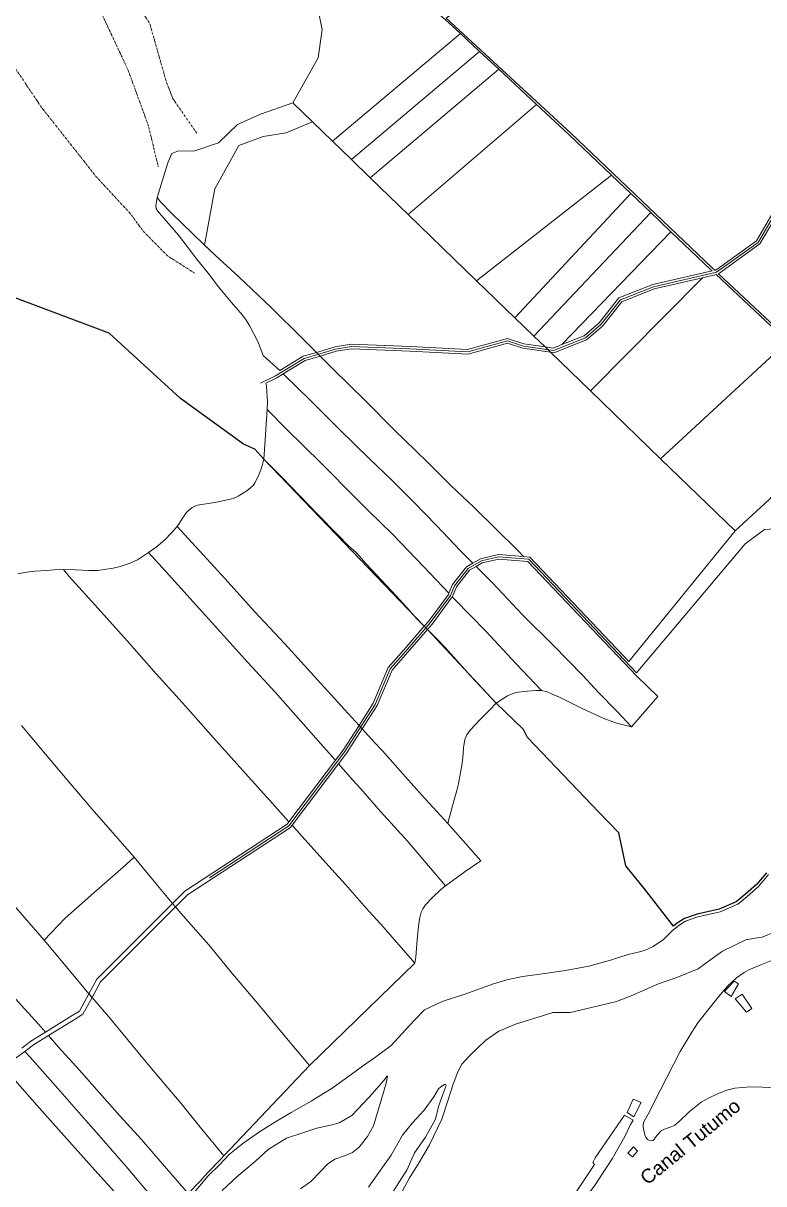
# Model space of a CAD drawing. Header units: millimetres. Extents: x 323319 to 328682, y 8609797 to 8615705.
# Drawn here: x 326061 to 326554, y 8611040 to 8611811 of the extents above; entities that cross this region are included whole.
import ezdxf

# ---------------------------------------------------------------- set-up
doc = ezdxf.new("R2010")
doc.units = ezdxf.units.MM
doc.linetypes.add('ACAD_ISO14W100', pattern=[24, 12, -3, 0, -3, 0, -3, 0, -3])
for name, color, linetype, lineweight in [('BASE CART_PARCELAS_p030B', 252, 'Continuous', 5), ('BASE CART_RIO-p030B', 8, 'Continuous', 5), ('BASE CART_Toponimia Hidrografica', 7, 'Continuous', 5), ('quebradas', 253, 'Continuous', 0), ('Rio', 251, 'Continuous', 13)]:
    doc.layers.add(name, color=color, linetype=linetype, lineweight=lineweight)
doc.layers.add('TIT-INS', color=9, linetype='Continuous')
doc.styles.get("Standard").update_dxf_attribs({"font": 'arial.ttf'})

msp = doc.modelspace()

# ---------------------------------------------------------------- linework, layer by layer
at = {"layer": 'BASE CART_PARCELAS_p030B'}
for points in [[(326646.48, 8611743.54), (326621.38, 8611717.98), (326586.06, 8611709.93), (326569.11, 8611701.25), (326548.91, 8611666.78), (326521.82, 8611647.34), (326521.15, 8611647.18), (326519.45, 8611648.77), (326425.35, 8611738.37), (326342.62, 8611814.68), (326469.93, 8611908.33), (326472.82, 8611910.49), (326490.13, 8611894.46), (326491.16, 8611893.48), (326509.32, 8611876.26), (326527.45, 8611859.06), (326546.23, 8611841.24), (326564.24, 8611824.16), (326592.05, 8611797.77), (326609.41, 8611780.48), (326631.96, 8611758.01)], [(326352.04, 8611804.55), (326266.88, 8611732.94), (326253.58, 8611745.8), (326240.54, 8611758.4), (326257.33, 8611788.42), (326259.99, 8611807.33), (326258.28, 8611815.91), (326261, 8611821.44), (326270.35, 8611837.22), (326270.03, 8611853.13), (326267.54, 8611862.33), (326266.14, 8611876.67), (326266.44, 8611879.93), (326341.96, 8611813.93)], [(326364.8, 8611792.67), (326279.45, 8611720.79), (326266.88, 8611732.94), (326352.04, 8611804.55)], [(326377.56, 8611780.79), (326292.01, 8611708.64), (326279.45, 8611720.79), (326364.8, 8611792.67)], [(326402.7, 8611757.39), (326317.14, 8611684.35), (326292.01, 8611708.64), (326377.56, 8611780.79)], [(326256.22, 8611592.59), (326247.02, 8611601.87), (326226.42, 8611622.32), (326204.52, 8611642.77), (326188.97, 8611657.27), (326181.77, 8611663.8), (326181.05, 8611664.45), (326159.9, 8611685.1), (326152.55, 8611692.76), (326150.22, 8611695.6), (326157.37, 8611718.68), (326160.14, 8611724.79), (326164.39, 8611726.64), (326174.75, 8611726.45), (326191.02, 8611731.82), (326203.78, 8611744.03), (326218.94, 8611750.87), (326240.54, 8611758.4), (326253.58, 8611745.8), (326266.88, 8611732.94), (326279.45, 8611720.79), (326292.01, 8611708.64), (326317.14, 8611684.35), (326362.76, 8611640.26), (326388.24, 8611615.63), (326400.8, 8611603.48), (326408.32, 8611596.22), (326408.31, 8611596.21), (326412, 8611592.65), (326438.52, 8611567.03), (326485.14, 8611521.96), (326534.77, 8611473.98), (326464.02, 8611387.22), (326398.12, 8611456.6), (326393.89, 8611456.94), (326390.27, 8611460.86), (326360.9, 8611489.74), (326345.89, 8611503.89), (326330.28, 8611519.48), (326314.83, 8611534.45), (326308.48, 8611540.6), (326288.36, 8611560.77), (326267.55, 8611581.15), (326258.61, 8611590.17)], [(326256.22, 8611592.59), (326247.02, 8611601.87), (326226.42, 8611622.32), (326204.52, 8611642.77), (326188.97, 8611657.27), (326181.77, 8611663.8), (326181.05, 8611664.45), (326159.9, 8611685.1), (326152.55, 8611692.76), (326150.22, 8611695.6), (326157.37, 8611718.68), (326160.14, 8611724.79), (326164.39, 8611726.64), (326174.75, 8611726.45), (326191.02, 8611731.82), (326203.78, 8611744.03), (326218.94, 8611750.87), (326240.54, 8611758.4), (326253.58, 8611745.8), (326266.88, 8611732.94), (326279.45, 8611720.79), (326292.01, 8611708.64), (326317.14, 8611684.35), (326362.76, 8611640.26), (326388.24, 8611615.63), (326400.8, 8611603.48), (326408.32, 8611596.22), (326408.31, 8611596.21), (326412, 8611592.65), (326438.52, 8611567.03), (326485.14, 8611521.96), (326534.77, 8611473.98), (326464.02, 8611387.22), (326398.12, 8611456.6), (326393.89, 8611456.94), (326390.27, 8611460.86), (326360.9, 8611489.74), (326345.89, 8611503.89), (326330.28, 8611519.48), (326314.83, 8611534.45), (326308.48, 8611540.6), (326288.36, 8611560.77), (326267.55, 8611581.15), (326258.61, 8611590.17)], [(326253.58, 8611745.8), (326236.2, 8611738.52), (326220.73, 8611736.07), (326204.66, 8611730.04), (326188.6, 8611701.4), (326181.77, 8611663.8), (326181.05, 8611664.45), (326159.9, 8611685.1), (326152.55, 8611692.76), (326150.22, 8611695.6), (326157.37, 8611718.68), (326160.14, 8611724.79), (326164.39, 8611726.64), (326174.75, 8611726.45), (326191.02, 8611731.82), (326203.78, 8611744.03), (326218.94, 8611750.87), (326240.54, 8611758.4)], [(326452.58, 8611710.36), (326362.76, 8611640.26), (326317.14, 8611684.35), (326402.7, 8611757.39), (326424.32, 8611737.27)], [(326256.22, 8611592.59), (326247.02, 8611601.87), (326226.42, 8611622.32), (326204.52, 8611642.77), (326188.97, 8611657.27), (326181.77, 8611663.8), (326188.6, 8611701.4), (326204.66, 8611730.04), (326220.73, 8611736.07), (326236.2, 8611738.52), (326253.58, 8611745.8), (326266.88, 8611732.94), (326279.45, 8611720.79), (326292.01, 8611708.64), (326317.14, 8611684.35), (326362.76, 8611640.26), (326388.24, 8611615.63), (326400.8, 8611603.48), (326408.32, 8611596.22), (326394.2, 8611598.26), (326383.4, 8611601.79), (326356.75, 8611594.43), (326318.48, 8611596.48), (326279.32, 8611598.09), (326268.66, 8611596.24)], [(326734.71, 8611657.88), (326735.43, 8611641.27), (326644.19, 8611532.26), (326644.16, 8611532.29), (326523.58, 8611644.92), (326551.17, 8611664.72), (326571.25, 8611698.97), (326587.1, 8611707.09), (326622.9, 8611715.26), (326646.73, 8611739.52), (326651.18, 8611735.05), (326654.5, 8611735.97), (326675, 8611715.48), (326699.26, 8611692.1)], [(326465.26, 8611698.29), (326388.24, 8611615.63), (326362.76, 8611640.26), (326452.58, 8611710.36)], [(326478.65, 8611685.54), (326400.8, 8611603.48), (326388.24, 8611615.63), (326465.26, 8611698.29)], [(326256.22, 8611592.59), (326247.41, 8611590), (326231.94, 8611580.5), (326220.79, 8611590.63), (326218.84, 8611595.87), (326217.17, 8611599.83), (326211.61, 8611610.46), (326209.1, 8611614.63), (326206.94, 8611617.42), (326199.69, 8611625.75), (326195.19, 8611631.17), (326191.14, 8611636.08), (326184.27, 8611645.21), (326177.25, 8611653.6), (326164.45, 8611670.49), (326153.42, 8611683.27), (326151.48, 8611685.5), (326150.22, 8611687.1), (326149.68, 8611688.25), (326149.51, 8611689.9), (326150.22, 8611695.6), (326152.55, 8611692.76), (326159.9, 8611685.1), (326181.05, 8611664.45), (326188.97, 8611657.27), (326204.52, 8611642.77), (326226.42, 8611622.32), (326247.02, 8611601.87)], [(326419.56, 8611597.75), (326413.75, 8611595.43), (326408.32, 8611596.22), (326400.8, 8611603.48), (326478.65, 8611685.54), (326492.04, 8611672.8)], [(326492.04, 8611672.8), (326518.42, 8611647.68), (326519.39, 8611646.78), (326480, 8611637.67), (326457.46, 8611628.82), (326444.27, 8611612.19), (326434.35, 8611603.65), (326419.56, 8611597.75)], [(326512.95, 8611642.21), (326438.52, 8611567.03), (326412, 8611592.65), (326414.11, 8611592.35), (326435.93, 8611601.05), (326446.45, 8611610.11), (326459.3, 8611626.32), (326480.9, 8611634.79)], [(326485.14, 8611521.96), (326438.52, 8611567.03), (326512.95, 8611642.21), (326522.02, 8611644.32), (326569.67, 8611599.81)], [(326534.77, 8611473.98), (326464.02, 8611387.22), (326398.12, 8611456.6), (326393.89, 8611456.94), (326390.27, 8611460.86), (326360.9, 8611489.74), (326345.89, 8611503.89), (326330.28, 8611519.48), (326314.83, 8611534.45), (326308.48, 8611540.6), (326288.36, 8611560.77), (326267.55, 8611581.15), (326258.61, 8611590.17), (326269.34, 8611593.32), (326279.52, 8611595.07), (326318.34, 8611593.48), (326357.07, 8611591.41), (326383.32, 8611598.65), (326393.52, 8611595.32), (326412, 8611592.65), (326438.52, 8611567.03), (326485.14, 8611521.96)], [(326534.77, 8611473.98), (326485.14, 8611521.96), (326569.67, 8611599.81), (326620.09, 8611552.72)], [(326360.24, 8611452.54), (326357.37, 8611455.44), (326352.14, 8611460.6), (326336.08, 8611477.51), (326320.89, 8611493.34), (326306.5, 8611507.43), (326291.28, 8611522.06), (326271.66, 8611541.32), (326252.44, 8611560.38), (326234.19, 8611578.36), (326248.63, 8611587.24), (326258.61, 8611590.17), (326267.55, 8611581.15), (326288.36, 8611560.77), (326308.48, 8611540.6), (326314.83, 8611534.45), (326330.28, 8611519.48), (326345.89, 8611503.89), (326360.9, 8611489.74), (326390.27, 8611460.86), (326393.89, 8611456.94), (326377.24, 8611458.27), (326365.36, 8611455.49)], [(326344.29, 8611432.49), (326327.57, 8611450.04), (326306.58, 8611472.04), (326291.19, 8611487.18), (326282.24, 8611495.91), (326259.32, 8611518.96), (326236.32, 8611541.63), (326223.52, 8611554.76), (326223.59, 8611559.94), (326223.33, 8611566.18), (326222.94, 8611570.45), (326222.68, 8611572.26), (326229.81, 8611575.66), (326234.19, 8611578.36), (326252.44, 8611560.38), (326271.66, 8611541.32), (326291.28, 8611522.06), (326306.5, 8611507.43), (326320.89, 8611493.34), (326336.08, 8611477.51), (326352.14, 8611460.6), (326357.37, 8611455.44), (326360.24, 8611452.54), (326356.09, 8611450.15), (326346.67, 8611438.24)], [(326328, 8611410.58), (326323.1, 8611415.52), (326316.28, 8611423.13), (326306.09, 8611434.01), (326289.4, 8611452.13), (326282.77, 8611459.3), (326277.42, 8611464.34), (326270.63, 8611471.13), (326256.71, 8611485.35), (326251.3, 8611490.95), (326233.23, 8611509.63), (326221.35, 8611521.74), (326222.22, 8611534.46), (326222.89, 8611544.58), (326223.52, 8611554.76), (326236.32, 8611541.63), (326259.32, 8611518.96), (326282.24, 8611495.91), (326291.19, 8611487.18), (326306.58, 8611472.04), (326327.57, 8611450.04), (326344.29, 8611432.49), (326343.99, 8611431.78), (326330.8, 8611413.79)], [(326328, 8611410.58), (326330.12, 8611408.44), (326336.5, 8611402), (326341.87, 8611396.4), (326358.69, 8611377.53), (326375.82, 8611359.41), (326371.61, 8611355.13), (326364.91, 8611348.4), (326358.56, 8611341.48), (326356.36, 8611338.4), (326355.04, 8611335.38), (326354.07, 8611329.84), (326353.56, 8611323.17), (326353, 8611317.95), (326351.52, 8611310.84), (326350.2, 8611303.79), (326346.77, 8611291.21), (326343.57, 8611279.51), (326326.64, 8611298.15), (326315.39, 8611310.58), (326300.13, 8611327.72), (326295.13, 8611333.09), (326286.66, 8611342.39), (326284.57, 8611344.68), (326274.95, 8611355.23), (326254.77, 8611377.37), (326235.32, 8611398.92), (326215.14, 8611420.47), (326195.55, 8611442.02), (326175.96, 8611463.35), (326163.52, 8611476.98), (326167.33, 8611482.65), (326169.65, 8611485.86), (326171.24, 8611487.51), (326173.58, 8611489.45), (326175.24, 8611490.44), (326177.14, 8611491.08), (326181.3, 8611491.79), (326188.63, 8611492.86), (326194.05, 8611493.85), (326200.94, 8611495.59), (326204.19, 8611497.02), (326209.95, 8611500.51), (326212.64, 8611502.72), (326214.07, 8611504.11), (326215.33, 8611506.01), (326217, 8611509.18), (326219.16, 8611514.45), (326220.42, 8611518.17), (326221.35, 8611521.74), (326233.23, 8611509.63), (326251.3, 8611490.95), (326256.71, 8611485.35), (326270.63, 8611471.13), (326277.42, 8611464.34), (326282.77, 8611459.3), (326289.4, 8611452.13), (326306.09, 8611434.01), (326316.28, 8611423.13), (326323.1, 8611415.52)], [(326328, 8611410.58), (326330.12, 8611408.44), (326336.5, 8611402), (326341.87, 8611396.4), (326358.69, 8611377.53), (326375.82, 8611359.41), (326371.61, 8611355.13), (326364.91, 8611348.4), (326358.56, 8611341.48), (326356.36, 8611338.4), (326355.04, 8611335.38), (326354.07, 8611329.84), (326353.56, 8611323.17), (326353, 8611317.95), (326351.52, 8611310.84), (326350.2, 8611303.79), (326346.77, 8611291.21), (326343.57, 8611279.51), (326326.64, 8611298.15), (326315.39, 8611310.58), (326300.13, 8611327.72), (326295.13, 8611333.09), (326286.66, 8611342.39), (326284.57, 8611344.68), (326274.95, 8611355.23), (326254.77, 8611377.37), (326235.32, 8611398.92), (326215.14, 8611420.47), (326195.55, 8611442.02), (326175.96, 8611463.35), (326163.52, 8611476.98), (326167.33, 8611482.65), (326169.65, 8611485.86), (326171.24, 8611487.51), (326173.58, 8611489.45), (326175.24, 8611490.44), (326177.14, 8611491.08), (326181.3, 8611491.79), (326188.63, 8611492.86), (326194.05, 8611493.85), (326200.94, 8611495.59), (326204.19, 8611497.02), (326209.95, 8611500.51), (326212.64, 8611502.72), (326214.07, 8611504.11), (326215.33, 8611506.01), (326217, 8611509.18), (326219.16, 8611514.45), (326220.42, 8611518.17), (326221.35, 8611521.74), (326233.23, 8611509.63), (326251.3, 8611490.95), (326256.71, 8611485.35), (326270.63, 8611471.13), (326277.42, 8611464.34), (326282.77, 8611459.3), (326289.4, 8611452.13), (326306.09, 8611434.01), (326316.28, 8611423.13), (326323.1, 8611415.52)], [(326284.57, 8611344.68), (326274.95, 8611355.23), (326254.77, 8611377.37), (326235.32, 8611398.92), (326215.14, 8611420.47), (326195.55, 8611442.02), (326175.96, 8611463.35), (326163.52, 8611476.98), (326167.33, 8611482.65), (326169.65, 8611485.86), (326171.24, 8611487.51), (326173.58, 8611489.45), (326175.24, 8611490.44), (326177.14, 8611491.08), (326181.3, 8611491.79), (326188.63, 8611492.86), (326194.05, 8611493.85), (326200.94, 8611495.59), (326204.19, 8611497.02), (326209.95, 8611500.51), (326212.64, 8611502.72), (326214.07, 8611504.11), (326215.33, 8611506.01), (326217, 8611509.18), (326219.16, 8611514.45), (326220.42, 8611518.17), (326221.35, 8611521.74), (326233.23, 8611509.63), (326251.3, 8611490.95), (326256.71, 8611485.35), (326270.63, 8611471.13), (326277.42, 8611464.34), (326282.77, 8611459.3), (326289.4, 8611452.13), (326306.09, 8611434.01), (326316.28, 8611423.13), (326323.1, 8611415.52), (326328, 8611410.58), (326314.51, 8611395.09), (326303.92, 8611383.08), (326294.01, 8611359.35)], [(326268.92, 8611321.53), (326262.81, 8611328.51), (326245.62, 8611347.75), (326228.76, 8611366.79), (326210.7, 8611386.43), (326192.7, 8611406.47), (326174.24, 8611426.84), (326155.78, 8611447.15), (326144.5, 8611459.66), (326149.54, 8611463.25), (326155.41, 8611468.12), (326159.83, 8611472.74), (326163.52, 8611476.98), (326175.96, 8611463.35), (326195.55, 8611442.02), (326215.14, 8611420.47), (326235.32, 8611398.92), (326254.77, 8611377.37), (326274.95, 8611355.23), (326284.57, 8611344.68), (326273.94, 8611328.17)], [(326237.97, 8611280.59), (326227.05, 8611292.87), (326207.29, 8611314.71), (326187.82, 8611336.33), (326169.15, 8611357.51), (326149.54, 8611379.06), (326130.36, 8611400.9), (326111.04, 8611422.37), (326091.79, 8611443.55), (326087.93, 8611448.21), (326096.03, 8611447.98), (326104.88, 8611447.61), (326110.82, 8611447.61), (326114.95, 8611448.19), (326121.04, 8611449.21), (326125.76, 8611450.37), (326131.74, 8611452.33), (326137.18, 8611454.8), (326144.5, 8611459.66), (326155.78, 8611447.15), (326174.24, 8611426.84), (326192.7, 8611406.47), (326210.7, 8611386.43), (326228.76, 8611366.79), (326245.62, 8611347.75), (326262.81, 8611328.51), (326268.92, 8611321.53)], [(326405.84, 8611367.84), (326388.96, 8611385.75), (326369.09, 8611407.01), (326348.03, 8611428.56), (326346.52, 8611430.15), (326346.63, 8611430.3), (326349.29, 8611436.7), (326358.09, 8611447.83), (326362.43, 8611450.33), (326366.62, 8611446.11), (326373.43, 8611439.4), (326393.38, 8611418.26), (326413.67, 8611398), (326433.49, 8611377.8), (326443.89, 8611366.52), (326456.3, 8611353.84), (326465.74, 8611343.61), (326455.23, 8611346.37), (326446.92, 8611349.43), (326433.35, 8611355.62), (326418.37, 8611363.3), (326412.52, 8611365.61), (326409.76, 8611366.88)], [(326465.74, 8611343.61), (326456.3, 8611353.84), (326443.89, 8611366.52), (326433.49, 8611377.8), (326413.67, 8611398), (326393.38, 8611418.26), (326373.43, 8611439.4), (326366.62, 8611446.11), (326362.43, 8611450.33), (326366.48, 8611452.67), (326377.46, 8611455.25), (326396.74, 8611453.7), (326469.26, 8611377.35), (326483.4, 8611363.8)], [(326375.82, 8611359.41), (326358.69, 8611377.53), (326341.87, 8611396.4), (326336.5, 8611402), (326330.12, 8611408.44), (326333.14, 8611411.91), (326346.52, 8611430.15), (326348.03, 8611428.56), (326369.09, 8611407.01), (326388.96, 8611385.75), (326405.84, 8611367.84), (326402.13, 8611367.78), (326396.59, 8611367.47), (326390.37, 8611366.71), (326388.39, 8611366.33), (326385.37, 8611365.32), (326383.36, 8611364.32), (326380.97, 8611362.87)], [(326343.57, 8611279.51), (326326.64, 8611298.15), (326315.39, 8611310.58), (326300.13, 8611327.72), (326295.13, 8611333.09), (326286.66, 8611342.39), (326296.67, 8611357.95), (326306.5, 8611381.46), (326316.77, 8611393.11), (326330.12, 8611408.44), (326336.5, 8611402), (326341.87, 8611396.4), (326358.69, 8611377.53), (326375.82, 8611359.41), (326371.61, 8611355.13), (326364.91, 8611348.4), (326358.56, 8611341.48), (326356.36, 8611338.4), (326355.04, 8611335.38), (326354.07, 8611329.84), (326353.56, 8611323.17), (326353, 8611317.95), (326351.52, 8611310.84), (326350.2, 8611303.79), (326346.77, 8611291.21)], [(326342.09, 8611238.14), (326316.93, 8611267.47), (326298.77, 8611287.44), (326285.68, 8611302.47), (326280.47, 8611308.34), (326270.94, 8611319.23), (326276.4, 8611326.45), (326286.66, 8611342.39), (326295.13, 8611333.09), (326300.13, 8611327.72), (326315.39, 8611310.58), (326326.64, 8611298.15), (326343.57, 8611279.51), (326355.7, 8611266.05), (326365.65, 8611254.7), (326355.16, 8611247.59)], [(326076.05, 8611140.74), (326071.46, 8611146), (326057.83, 8611160.95), (326044.35, 8611176.11), (326030.77, 8611191.16), (326016.83, 8611206.21), (326003.3, 8611221.77), (325989.46, 8611236.72), (325976.13, 8611251.98), (325961.88, 8611267.29), (325942.17, 8611289.15), (325930.47, 8611301.98), (325923.96, 8611309.34), (325932.68, 8611318.58), (325941.18, 8611326.54), (325950.89, 8611335.37), (325955.64, 8611339.25), (326075.17, 8611202.01), (326096.34, 8611176.36), (326104.91, 8611166.31), (326098.67, 8611154.75), (326093.86, 8611151.77)], [(326321.72, 8611186.68), (326299.01, 8611212.47), (326291.15, 8611221.19), (326275.49, 8611238.81), (326266.49, 8611248.83), (326246.73, 8611270.74), (326240, 8611278.3), (326270.94, 8611319.23), (326280.47, 8611308.34), (326285.68, 8611302.47), (326298.77, 8611287.44), (326316.93, 8611267.47), (326342.09, 8611238.14), (326338.99, 8611235.68), (326333.16, 8611230.15), (326328.68, 8611225.3), (326326.9, 8611222.79), (326325.92, 8611220.64), (326324.97, 8611216.89), (326324.11, 8611211.25), (326323.25, 8611202.16), (326322.88, 8611196.38), (326322.39, 8611190.55)], [(326240, 8611278.3), (326246.73, 8611270.74), (326266.49, 8611248.83), (326275.49, 8611238.81), (326291.15, 8611221.19), (326299.01, 8611212.47), (326321.72, 8611186.68), (326251.59, 8611118.55), (326235.22, 8611138.21), (326216.77, 8611160.37), (326200.47, 8611179.64), (326184.6, 8611198.91), (326176.09, 8611208.58), (326167.55, 8611217.99), (326162.47, 8611224.02), (326170.56, 8611232.1), (326238.88, 8611276.82)], [(326104.91, 8611166.31), (326096.34, 8611176.36), (326075.17, 8611202.01), (326089.19, 8611216.55), (326100.48, 8611226.43), (326108.26, 8611233.28), (326124.21, 8611247.42), (326129.7, 8611252.17), (326134.96, 8611257.05), (326151.68, 8611236.82), (326160.53, 8611226.32), (326110.17, 8611176.06)], [(326194.54, 8611058.49), (326178.91, 8611077.63), (326166.18, 8611093.43), (326155.03, 8611106.71), (326141.94, 8611122.25), (326119.14, 8611149.62), (326107, 8611163.86), (326112.61, 8611174.24), (326162.47, 8611224.02), (326167.55, 8611217.99), (326176.09, 8611208.58), (326184.6, 8611198.91), (326200.47, 8611179.64), (326216.77, 8611160.37), (326235.22, 8611138.21), (326251.59, 8611118.55)], [(326531.99, 8611164.55), (326527.7, 8611167.9), (326529.51, 8611169.81), (326534.2, 8611174.6), (326536.98, 8611172.96)], [(326078.04, 8611138.46), (326095.85, 8611149.49), (326100.93, 8611152.63), (326107, 8611163.86), (326119.14, 8611149.62), (326141.94, 8611122.25), (326155.03, 8611106.71), (326166.18, 8611093.43), (326178.91, 8611077.63), (326194.54, 8611058.49), (326192.57, 8611056.39), (326183.72, 8611047.18), (326178.66, 8611041.6), (326170.83, 8611033.53), (326153.58, 8611053.48), (326139.79, 8611069.35), (326125.44, 8611085.17), (326111.7, 8611100.73), (326098.58, 8611115.53), (326084.74, 8611130.79)], [(326542.2, 8611154.01), (326534.8, 8611162.97), (326539.36, 8611166.08), (326545.85, 8611156.48)], [(326161.19, 8611016.07), (326151.18, 8611026.68), (326142.74, 8611035.96), (326130.95, 8611049.89), (326109.95, 8611074.05), (326102.91, 8611082.05), (326084.27, 8611103.4), (326065.5, 8611124.28), (326062.18, 8611127.97), (326068.03, 8611132.26), (326078.04, 8611138.46), (326084.74, 8611130.79), (326098.58, 8611115.53), (326111.7, 8611100.73), (326125.44, 8611085.17), (326139.79, 8611069.35), (326153.58, 8611053.48), (326170.83, 8611033.53), (326167.49, 8611028.87), (326165.02, 8611025.01), (326162.63, 8611020.4)], [(326158.77, 8610993.74), (326141.62, 8611012.99), (326110.85, 8611046.72), (326092.06, 8611067.9), (326072.1, 8611090.32), (326052.65, 8611112.23), (326047.84, 8611117.47), (326062.18, 8611127.97), (326065.5, 8611124.28), (326084.27, 8611103.4), (326102.91, 8611082.05), (326109.95, 8611074.05), (326130.95, 8611049.89), (326142.74, 8611035.96), (326151.18, 8611026.68), (326161.19, 8611016.07), (326159.85, 8610999.9)], [(326467.43, 8611084.6), (326462.84, 8611087.35), (326466.93, 8611096.31), (326472.15, 8611093.98)], [(326430.74, 8611025.16), (326425.74, 8611028.55), (326429.6, 8611035.46), (326441.21, 8611052.88), (326440.04, 8611054.05), (326441.69, 8611057.14), (326461.16, 8611085.51), (326466.97, 8611082.28), (326465.24, 8611079.34), (326461.42, 8611071.4), (326452.86, 8611056.63), (326441.1, 8611038.69)], [(326466.4, 8611057.85), (326463.32, 8611060.43), (326467.19, 8611064.5), (326469.87, 8611061.62)]]:
    msp.add_lwpolyline(points, close=True, dxfattribs=at)
for points in [[(326057.57, 8611445.32), (326063.53, 8611446.53), (326068.93, 8611447.11), (326076.64, 8611447.64), (326081.82, 8611448.03), (326087.93, 8611448.21), (326091.79, 8611443.55), (326111.04, 8611422.37), (326130.36, 8611400.9), (326149.54, 8611379.06), (326169.15, 8611357.51), (326187.82, 8611336.33), (326207.29, 8611314.71), (326227.05, 8611292.87), (326237.97, 8611280.59), (326236.8, 8611279.04), (326168.66, 8611234.44), (326160.53, 8611226.32), (326151.68, 8611236.82), (326134.96, 8611257.05), (326122.57, 8611271.25), (326106.8, 8611289.15), (326091.46, 8611307.18), (326075.94, 8611325.64), (326060.05, 8611344.53)], [(326060.05, 8611344.53), (326075.94, 8611325.64), (326091.46, 8611307.18), (326106.8, 8611289.15), (326122.57, 8611271.25), (326134.96, 8611257.05), (326151.68, 8611236.82), (326160.53, 8611226.32), (326162.47, 8611224.02), (326167.55, 8611217.99), (326176.09, 8611208.58), (326184.6, 8611198.91), (326200.47, 8611179.64), (326216.77, 8611160.37), (326235.22, 8611138.21), (326251.59, 8611118.55), (326194.54, 8611058.49), (326178.91, 8611077.63), (326166.18, 8611093.43), (326155.03, 8611106.71), (326141.94, 8611122.25), (326119.14, 8611149.62), (326107, 8611163.86), (326104.91, 8611166.31), (326096.34, 8611176.36), (326075.17, 8611202.01), (325955.64, 8611339.25)], [(326060.05, 8611344.53), (326075.94, 8611325.64), (326091.46, 8611307.18), (326106.8, 8611289.15), (326122.57, 8611271.25), (326134.96, 8611257.05), (326151.68, 8611236.82), (326160.53, 8611226.32), (326162.47, 8611224.02), (326167.55, 8611217.99), (326176.09, 8611208.58), (326184.6, 8611198.91), (326200.47, 8611179.64), (326216.77, 8611160.37), (326235.22, 8611138.21), (326251.59, 8611118.55), (326194.54, 8611058.49), (326178.91, 8611077.63), (326166.18, 8611093.43), (326155.03, 8611106.71), (326141.94, 8611122.25), (326119.14, 8611149.62), (326107, 8611163.86), (326104.91, 8611166.31), (326096.34, 8611176.36), (326075.17, 8611202.01), (325955.64, 8611339.25)], [(326060.05, 8611344.53), (326075.94, 8611325.64), (326091.46, 8611307.18), (326106.8, 8611289.15), (326122.57, 8611271.25), (326134.96, 8611257.05), (326129.7, 8611252.17), (326124.21, 8611247.42), (326108.26, 8611233.28), (326100.48, 8611226.43), (326089.19, 8611216.55), (326075.17, 8611202.01), (325955.64, 8611339.25)], [(326564.54, 8611103.5), (326553.03, 8611104.27), (326545, 8611104.32), (326539.54, 8611104.07), (326534.45, 8611103.6), (326529.17, 8611102.11), (326522.94, 8611099.69), (326516.97, 8611096.85), (326512.13, 8611094.13), (326504.31, 8611087.95), (326497.56, 8611081.35), (326494.37, 8611078.63), (326492.12, 8611077.88), (326488.91, 8611076.82), (326485.85, 8611075.39), (326482.95, 8611072.38), (326480.82, 8611069.61), (326480.15, 8611068.73), (326479.08, 8611068.5), (326477.78, 8611068.69), (326476.52, 8611069.5), (326475.3, 8611070.95), (326474.62, 8611072.63), (326473.94, 8611075.67), (326473.56, 8611077.89), (326473.56, 8611079.58), (326474.09, 8611081.07), (326476.98, 8611086.23), (326484.98, 8611101.99), (326489.31, 8611110.64), (326498.23, 8611127.89), (326506.01, 8611140.81), (326510.03, 8611147), (326517.57, 8611156.49), (326523.63, 8611164.19), (326529.85, 8611171.64), (326535.61, 8611176.81), (326540.66, 8611180.35), (326543.84, 8611182.1), (326551.86, 8611185.47), (326561.89, 8611189.55)], [(326057.83, 8611160.95), (326071.46, 8611146), (326076.05, 8611140.74), (326066.35, 8611134.74), (326060.17, 8611130.21)], [(326055.17, 8611035.57), (326037.07, 8611056.71), (326018.7, 8611077.78), (326007.59, 8611090.76), (326012.24, 8611093.94), (326017.41, 8611107.36), (326023.33, 8611113.66), (326031.24, 8611115.25), (326043.6, 8611114.36), (326047.84, 8611117.47), (326052.65, 8611112.23), (326072.1, 8611090.32), (326092.06, 8611067.9), (326110.85, 8611046.72), (326141.62, 8611012.99)]]:
    msp.add_lwpolyline(points, dxfattribs=at)
at = {"layer": 'BASE CART_RIO-p030B'}
for points in [[(326173.71, 8611032.79), (326184.21, 8611045.37), (326191.49, 8611052.38), (326198.42, 8611059.67), (326207.27, 8611066.68), (326218.27, 8611074.55), (326228.48, 8611080.84), (326239.48, 8611087.28), (326252.76, 8611095), (326267.4, 8611104.01), (326279.25, 8611112.73), (326286.96, 8611118.17), (326295.49, 8611124.1), (326305.88, 8611131.9), (326315.45, 8611142.34), (326321.66, 8611148.92), (326328.09, 8611155.64), (326339.8, 8611161.07), (326354.94, 8611165.94), (326374.01, 8611172.95), (326382.86, 8611175.52), (326393.28, 8611177.67), (326405.14, 8611179.38), (326421.99, 8611181.81), (326437.49, 8611184.67), (326451.77, 8611188.67), (326463.48, 8611192.39), (326471.05, 8611194.11), (326474.9, 8611195.25), (326480.26, 8611197.68), (326487.11, 8611202.4), (326492.97, 8611208.41), (326497.25, 8611211.7), (326501.82, 8611214.56), (326510.03, 8611217.42), (326524.74, 8611220.71), (326536.45, 8611225.86), (326542.74, 8611231.01), (326550.3, 8611237.58), (326556.94, 8611245.59)], [(326561.41, 8611207.56), (326552.61, 8611203.89), (326548.02, 8611203.34), (326541.79, 8611202.24), (326526.38, 8611194.71), (326518.68, 8611189.02), (326510.24, 8611182.95), (326495.93, 8611177.08), (326483.83, 8611172.85), (326465.67, 8611164.95), (326455.77, 8611161.09), (326439.26, 8611157.24), (326424.95, 8611153.93), (326413.58, 8611153.75), (326407.16, 8611151.91), (326388.63, 8611146.03), (326377.62, 8611141.44), (326368.82, 8611135.56), (326358.18, 8611125.27), (326352.86, 8611119.58), (326350.29, 8611114.44), (326347.17, 8611106.17), (326343.69, 8611095.15), (326339.65, 8611083.03), (326331.4, 8611065.95), (326323.88, 8611053.09), (326318.19, 8611043.91), (326311.96, 8611032.52)], [(326193.44, 8611035.48), (326203.28, 8611044.55), (326215.62, 8611055.06), (326224.14, 8611062.68), (326236.34, 8611070.3), (326247.1, 8611073.85), (326256.55, 8611076.87), (326266.79, 8611079.24), (326271.25, 8611080.42), (326279.78, 8611085.41), (326291.33, 8611097.63), (326298.28, 8611105.38), (326301.95, 8611109.85), (326303, 8611111.42), (326303.4, 8611111.42), (326302.61, 8611106.96), (326299.2, 8611095.53), (326294.08, 8611078.45), (326290.14, 8611071.35), (326284.63, 8611064.26), (326280.17, 8611060.84), (326274.92, 8611058.61), (326268.49, 8611056.24), (326263.64, 8611053.09), (326258.91, 8611048.1), (326252.48, 8611041.53), (326245.66, 8611036.67)], [(326304.47, 8611030.17), (326311.07, 8611040.79), (326316.37, 8611049.03), (326321.57, 8611060.52), (326328.82, 8611071.04), (326335.32, 8611082.96), (326337.38, 8611091.42), (326340.52, 8611099.98), (326342.47, 8611105.4), (326342.03, 8611106.26), (326341.38, 8611106.05), (326339, 8611104.42), (326337.49, 8611103.01), (326334.24, 8611097.81), (326327.86, 8611088.92), (326320.17, 8611080.47), (326313.57, 8611072.34), (326305.88, 8611059.12), (326299.27, 8611049.69), (326290.83, 8611037.77)]]:
    msp.add_lwpolyline(points, dxfattribs=at)
at = {"layer": 'quebradas', "linetype": 'ACAD_ISO14W100', "ltscale": 0.1, "flags": 128}
for points in [[(326176.6, 8611738.31), (326160.78, 8611761.23), (326156.33, 8611772.65), (326145.3, 8611811.43), (326136.27, 8611825.19), (326127.53, 8611863.93), (326128, 8611902.57), (326123.86, 8611941.27), (326124.3, 8611977.63), (326126.73, 8611988.97), (326126.84, 8611998.05), (326127.15, 8612023.06), (326127.28, 8612034.43), (326132.07, 8612050.27), (326129.96, 8612066.21), (326130.06, 8612075.31), (326139.34, 8612082.01), (326153.35, 8612100.02), (326158.08, 8612111.33), (326162.84, 8612124.91), (326160.92, 8612156.75), (326154.44, 8612190.93), (326150.19, 8612220.54), (326152.9, 8612254.6), (326157.85, 8612284.09), (326162.72, 8612306.76), (326163.1, 8612338.57), (326154.42, 8612381.88), (326136.59, 8612427.56), (326102.76, 8612482.54)], [(325780.97, 8611906.87), (325804.58, 8611958.86), (325816.26, 8611974.63), (325867.06, 8611994.46), (325894.56, 8611987.3), (325917.59, 8611991.57), (325940.55, 8611989.01), (325954.21, 8611977.47), (325960.88, 8611959.2), (325976.59, 8611927.18), (325983.21, 8611904.37), (325978.34, 8611881.7), (325989.61, 8611863.37), (326014.54, 8611833.52), (326044.01, 8611799.05), (326073.37, 8611755.49), (326109.6, 8611709.58), (326131.99, 8611685.37), (326141.34, 8611672.82), (326157.24, 8611656.71), (326175.48, 8611645.13)], [(326019.5, 8611863), (326065.38, 8611855.61), (326094.98, 8611832.52), (326108.72, 8611827.8), (326131.13, 8611779.79), (326144.48, 8611743.25), (326151.05, 8611715.89)]]:
    msp.add_lwpolyline(points, dxfattribs=at)
at = {"layer": 'Rio'}
for points in [[(326570.18, 8611700.11), (326550.04, 8611665.75), (326522.45, 8611645.95), (326480.45, 8611636.23), (326458.38, 8611627.57), (326445.36, 8611611.15), (326435.14, 8611602.35), (326413.93, 8611593.89), (326393.86, 8611596.79), (326383.36, 8611600.22), (326356.91, 8611592.92), (326318.41, 8611594.98), (326279.42, 8611596.58), (326269, 8611594.78), (326248.02, 8611588.62), (326229.09, 8611576.98), (326219.06, 8611572.19)], [(326739.68, 8611623.75), (326720.1, 8611617.3), (326695.23, 8611588.26), (326651.05, 8611535.56), (326625.71, 8611516.66), (326581.29, 8611476.62), (326554.33, 8611474.98), (326541.48, 8611465.33), (326469.19, 8611379.6), (326397.43, 8611455.15), (326377.35, 8611456.76), (326365.92, 8611454.08), (326357.09, 8611448.99), (326347.98, 8611437.47), (326345.31, 8611431.04), (326331.97, 8611412.85), (326315.64, 8611394.1), (326305.21, 8611382.27), (326295.34, 8611358.65), (326275.17, 8611327.31), (326237.84, 8611277.93), (326185.07, 8611243.39)]]:
    msp.add_lwpolyline(points, dxfattribs=at)
at = {"layer": 'TIT-INS', "ltscale": 2, "flags": 128}
msp.add_lwpolyline([(326555.51, 8611246.78), (326548.97, 8611238.88), (326541.54, 8611232.43), (326535.47, 8611227.46), (326524.16, 8611222.48), (326509.52, 8611219.21), (326501.01, 8611216.24), (326496.19, 8611213.23), (326493.69, 8611211.31), (326493.69, 8611211.3), (326474.49, 8611236.06), (326461.93, 8611251.29), (326457.32, 8611273.24), (326444.05, 8611287.07), (326415.63, 8611316.68), (326396.54, 8611336.58), (326393.97, 8611341.92), (326375.82, 8611359.41), (326330.12, 8611408.44), (326328, 8611410.58), (326221.35, 8611521.74), (326215.16, 8611528.25), (326207.72, 8611531.6), (326165.7, 8611561.99), (326118.33, 8611605.46), (326033.66, 8611637.18)], dxfattribs=at)

# ---------------------------------------------------------------- texts
at = {"layer": 'BASE CART_Toponimia Hidrografica', "insert": (326476.37, 8611038.61), "char_height": 9.2605, "attachment_point": 7, "rotation": 39.2}
msp.add_mtext('Canal Tutumo', dxfattribs=at)

doc.saveas('drawing.dxf')
